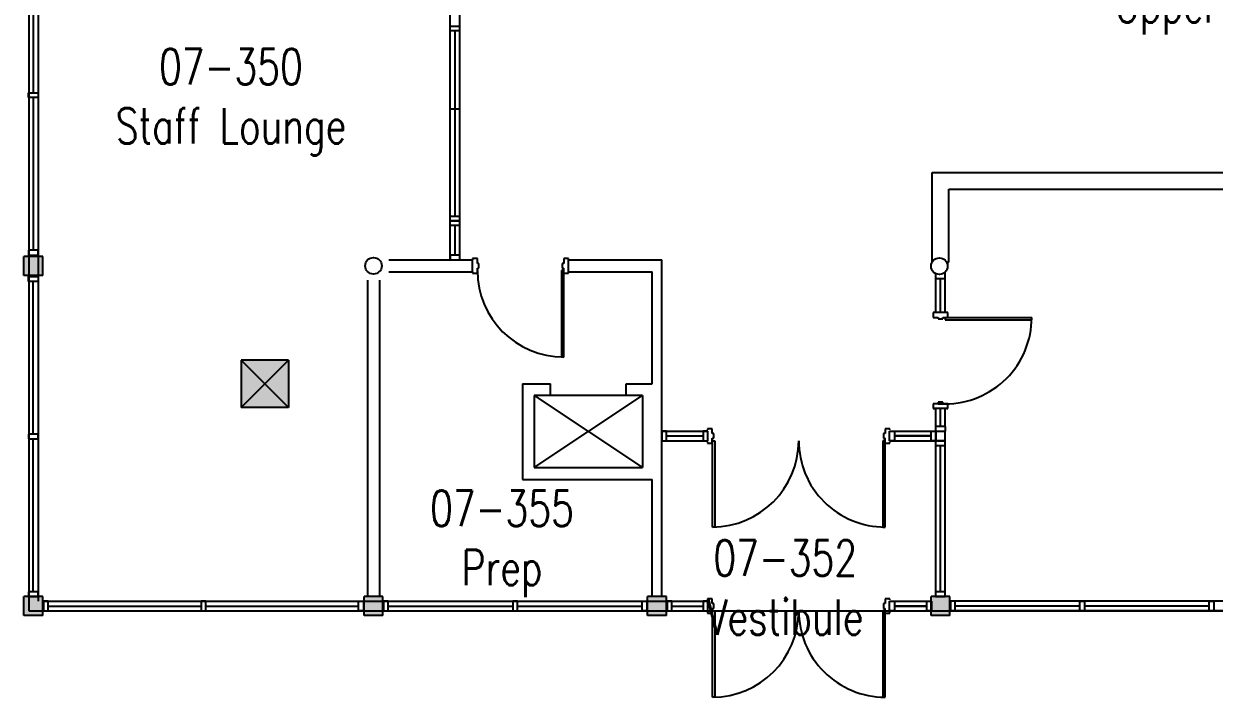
# Model space of a CAD drawing. Extents: x 11182 to 734459, y -1391328 to 152085.
# Drawn here: x 293040 to 305636, y -655727 to -648600 of the extents above; entities that cross this region are included whole.
import ezdxf
from ezdxf.enums import TextEntityAlignment as Align

# ---------------------------------------------------------------- set-up
doc = ezdxf.new("R2010")
doc.units = 0
doc.header["$LTSCALE"] = 500
doc.header["$MEASUREMENT"] = 0
for name, color, linetype in [('0_room_data', 7, 'CONTINUOUS'), ('1_Wall_Exist', 251, 'CONTINUOUS'), ('3_Text', 7, 'CONTINUOUS')]:
    doc.layers.add(name, color=color, linetype=linetype)
doc.styles.add('1_200', font='simplex.shx', dxfattribs={"width": 0.75, "height": 460})

# ---------------------------------------------------------------- blocks, each defined once
blk = doc.blocks.new('room_data')
at = {"layer": '3_Text', "style": '1_200', "width": 0.75}
for tag, p in [('ROOMNUM', (0, 0)), ('ROOMUSE', (0, -575))]:
    blk.add_attdef(tag, text='', height=345, dxfattribs=at).set_placement(p, align=Align.MIDDLE_CENTER)

msp = doc.modelspace()

# ---------------------------------------------------------------- linework, layer by layer
at = {"layer": '1_Wall_Exist'}
for p, q in [((293092, -647661), (293092, -654812)), ((293092, -647661), (293092, -654812)), ((293140, -647711), (293140, -649329)), ((293193, -647661), (293193, -654711)), ((297653, -651099), (297653, -648061)), ((297553, -651099), (297553, -648176)), ((297553, -648625), (297653, -648625)), ((297653, -648675), (297553, -648675)), ((297603, -650635), (297603, -648675)), ((293089, -649329), (293191, -649329)), ((293089, -649379), (293089, -649329)), ((293191, -649329), (293191, -649379)), ((293191, -649379), (293089, -649379)), ((293140, -649379), (293140, -650997)), ((297552, -649500), (297654, -649500)), ((302652, -650174), (318288, -650174)), ((302652, -651121), (302652, -650174)), ((302827, -650349), (318288, -650349)), ((302827, -651121), (302827, -650349)), ((297653, -650685), (297552, -650685)), ((297653, -650735), (297552, -650735)), ((297553, -650635), (297653, -650635)), ((297553, -650685), (297653, -650685)), ((297603, -651049), (297603, -650735)), ((293240, -651062), (293040, -651062)), ((293040, -651262), (293040, -651062)), ((293191, -650997), (293089, -650997)), ((293089, -650997), (293089, -651047)), ((293089, -651047), (293191, -651047)), ((293191, -651047), (293191, -650997)), ((293240, -651262), (293240, -651062)), ((296903, -651099), (297788, -651099)), ((297654, -651049), (297552, -651049)), ((297552, -651049), (297552, -651099)), ((297654, -651099), (297654, -651049)), ((297839, -651085), (297788, -651085)), ((297788, -651085), (297788, -651098)), ((297788, -651224), (297788, -651099)), ((297839, -651136), (297839, -651085)), ((298804, -651085), (298753, -651085)), ((298753, -651085), (298753, -651136)), ((298804, -651098), (298804, -651085)), ((298804, -651224), (298804, -651099)), ((298804, -651099), (299790, -651099)), ((299790, -654661), (299790, -651099)), ((296903, -651224), (297788, -651224)), ((297788, -651225), (297788, -651238)), ((297788, -651238), (297839, -651238)), ((297855, -651136), (297839, -651136)), ((297839, -651238), (297839, -651187)), ((297839, -651187), (297855, -651187)), ((297855, -651187), (297855, -651136)), ((298753, -651212), (298728, -651212)), ((298728, -651212), (298728, -652127)), ((298753, -651136), (298737, -651136)), ((298737, -651136), (298737, -651187)), ((298737, -651187), (298753, -651187)), ((298754, -652127), (298753, -651187)), ((298753, -651238), (298804, -651238)), ((298804, -651224), (299690, -651224)), ((298804, -651238), (298804, -651225)), ((299690, -652410), (299690, -651224)), ((302791, -651294), (302791, -651226)), ((302804, -651121), (302827, -651121)), ((293240, -651262), (293040, -651262)), ((293089, -651276), (293191, -651276)), ((293089, -651326), (293089, -651276)), ((293191, -651326), (293089, -651326)), ((293140, -652944), (293140, -651326)), ((293191, -651276), (293191, -651326)), ((296677, -651314), (296677, -654662)), ((296802, -651314), (296802, -654662)), ((302689, -651244), (302689, -651294)), ((302689, -651294), (302791, -651294)), ((302690, -651657), (302690, -651294)), ((302740, -651657), (302740, -651294)), ((302790, -651657), (302790, -651294)), ((302677, -651657), (302664, -651657)), ((302664, -651657), (302664, -651708)), ((302664, -651708), (302714, -651708)), ((302802, -651657), (302677, -651657)), ((302714, -651708), (302714, -651724)), ((302714, -651724), (302765, -651724)), ((302765, -651724), (302765, -651708)), ((302765, -651708), (303705, -651708)), ((302791, -651708), (302791, -651734)), ((302791, -651734), (303705, -651734)), ((302816, -651657), (302803, -651657)), ((302816, -651708), (302816, -651657)), ((303705, -651734), (303705, -651708)), ((295340, -652161), (295340, -652661)), ((295840, -652161), (295340, -652161)), ((295340, -652661), (295840, -652161)), ((295340, -652161), (295840, -652661)), ((295840, -652161), (295840, -652661)), ((298728, -652126), (298754, -652127)), ((298316, -652410), (298316, -653422)), ((298316, -652410), (298613, -652410)), ((298613, -652535), (298613, -652410)), ((299413, -652535), (299413, -652410)), ((299413, -652410), (299690, -652410)), ((298441, -652535), (298441, -653297)), ((298441, -652535), (299585, -653297)), ((298441, -653297), (299585, -652535)), ((299585, -652535), (298441, -652535)), ((299585, -652535), (299585, -653297)), ((302714, -652623), (302664, -652623)), ((302664, -652623), (302664, -652673)), ((302765, -652606), (302714, -652606)), ((302714, -652606), (302714, -652623)), ((302714, -652623), (302815, -652623)), ((302765, -652623), (302765, -652606)), ((302816, -652623), (302765, -652623)), ((302816, -652673), (302816, -652623)), ((295840, -652661), (295340, -652661)), ((302664, -652673), (302676, -652673)), ((302802, -652673), (302677, -652673)), ((302690, -652861), (302690, -652673)), ((302740, -652861), (302740, -652673)), ((302790, -652861), (302790, -652673)), ((302803, -652673), (302816, -652673)), ((302689, -652861), (302689, -652911)), ((302791, -652861), (302689, -652861)), ((302791, -652861), (302791, -652911)), ((293191, -652944), (293089, -652944)), ((293089, -652944), (293089, -652994)), ((293089, -652994), (293191, -652994)), ((293140, -654612), (293140, -652994)), ((293191, -652994), (293191, -652944)), ((299790, -652911), (300275, -652911)), ((299790, -652911), (299790, -653013)), ((299840, -652911), (299790, -652911)), ((299840, -653013), (299840, -652911)), ((299840, -652962), (300228, -652962)), ((300228, -652911), (300228, -653013)), ((300278, -652911), (300228, -652911)), ((300325, -652885), (300275, -652885)), ((300275, -652885), (300275, -652898)), ((300278, -653013), (300278, -652911)), ((300325, -652936), (300325, -652885)), ((300342, -652936), (300325, -652936)), ((300325, -653038), (300325, -652987)), ((300325, -652987), (300342, -652987)), ((300342, -652987), (300342, -652936)), ((302154, -652936), (302138, -652936)), ((302138, -652936), (302138, -652987)), ((302138, -652987), (302154, -652987)), ((302205, -652885), (302154, -652885)), ((302154, -652885), (302154, -652936)), ((302154, -653927), (302154, -652987)), ((302202, -653013), (302202, -652911)), ((302202, -652911), (302252, -652911)), ((302205, -652898), (302205, -652885)), ((302205, -652911), (302791, -652911)), ((302249, -652962), (302633, -652962)), ((302252, -652911), (302252, -653013)), ((302633, -652962), (302252, -652962)), ((302640, -653013), (302640, -652911)), ((302640, -652911), (302690, -652911)), ((302690, -654662), (302690, -652911)), ((302690, -652911), (302690, -653013)), ((302790, -654662), (302790, -652911)), ((299790, -653012), (300278, -653012)), ((299790, -653013), (299840, -653013)), ((300228, -653013), (300278, -653013)), ((300275, -653025), (300275, -653038)), ((300275, -653038), (300325, -653038)), ((300326, -653927), (300326, -653012)), ((300326, -653012), (300351, -653012)), ((300351, -653012), (300351, -653927)), ((302154, -653012), (302129, -653012)), ((302129, -653012), (302129, -653927)), ((302154, -653038), (302205, -653038)), ((302202, -653012), (302790, -653012)), ((302252, -653013), (302202, -653013)), ((302205, -653038), (302205, -653025)), ((302690, -653013), (302640, -653013)), ((302791, -653012), (302689, -653012)), ((302689, -653012), (302689, -653062)), ((302689, -653062), (302791, -653062)), ((302740, -654612), (302740, -653062)), ((302791, -653062), (302791, -653012)), ((298441, -653297), (299585, -653297)), ((298316, -653422), (299690, -653422)), ((299690, -654661), (299690, -653422)), ((300351, -653926), (300326, -653927)), ((302129, -653926), (302154, -653927)), ((293191, -654612), (293089, -654612)), ((293089, -654612), (293089, -654662)), ((293191, -654662), (293191, -654612)), ((296802, -654613), (296802, -654662)), ((302791, -654612), (302689, -654612)), ((302689, -654612), (302689, -654662)), ((302791, -654662), (302791, -654612)), ((293240, -654662), (293040, -654662)), ((293040, -654862), (293040, -654662)), ((293089, -654662), (293191, -654662)), ((293240, -654862), (293240, -654662)), ((293240, -654711), (300275, -654711)), ((293247, -654711), (293247, -654813)), ((293297, -654711), (293247, -654711)), ((293297, -654813), (293297, -654711)), ((293297, -654762), (294915, -654762)), ((294915, -654711), (294915, -654813)), ((294965, -654711), (294915, -654711)), ((294965, -654813), (294965, -654711)), ((294965, -654762), (296583, -654762)), ((296583, -654813), (296583, -654711)), ((296583, -654711), (296633, -654711)), ((296633, -654711), (296633, -654813)), ((296840, -654661), (296640, -654661)), ((296640, -654861), (296640, -654661)), ((296840, -654861), (296840, -654661)), ((296847, -654711), (296847, -654813)), ((296897, -654711), (296847, -654711)), ((296897, -654813), (296897, -654711)), ((296897, -654762), (298215, -654762)), ((298215, -654711), (298215, -654813)), ((298265, -654711), (298215, -654711)), ((298265, -654813), (298265, -654711)), ((298265, -654762), (299583, -654762)), ((299583, -654813), (299583, -654711)), ((299583, -654711), (299633, -654711)), ((299633, -654711), (299633, -654813)), ((299840, -654661), (299640, -654661)), ((299640, -654861), (299640, -654661)), ((299840, -654861), (299840, -654661)), ((299847, -654711), (299847, -654813)), ((299897, -654711), (299847, -654711)), ((299897, -654813), (299897, -654711)), ((299897, -654762), (300228, -654762)), ((300228, -654711), (300228, -654813)), ((300278, -654711), (300228, -654711)), ((300325, -654685), (300275, -654685)), ((300275, -654685), (300275, -654698)), ((300278, -654813), (300278, -654711)), ((300325, -654736), (300325, -654685)), ((300342, -654736), (300325, -654736)), ((300342, -654787), (300342, -654736)), ((302154, -654736), (302138, -654736)), ((302138, -654736), (302138, -654787)), ((302205, -654685), (302154, -654685)), ((302154, -654685), (302154, -654736)), ((302202, -654813), (302202, -654711)), ((302202, -654711), (302252, -654711)), ((302205, -654698), (302205, -654685)), ((302205, -654711), (302640, -654711)), ((302249, -654762), (302583, -654762)), ((302252, -654711), (302252, -654813)), ((302583, -654762), (302252, -654762)), ((302596, -654813), (302596, -654711)), ((302596, -654711), (302646, -654711)), ((302840, -654661), (302640, -654661)), ((302640, -654861), (302640, -654661)), ((302646, -654711), (302646, -654813)), ((302689, -654662), (302791, -654662)), ((302840, -654861), (302840, -654661)), ((312278, -654711), (302840, -654711)), ((302847, -654711), (302847, -654813)), ((302897, -654711), (302847, -654711)), ((302897, -654813), (302897, -654711)), ((304215, -654762), (302897, -654762)), ((304215, -654813), (304215, -654711)), ((304215, -654711), (304265, -654711)), ((304265, -654711), (304265, -654813)), ((305583, -654762), (304265, -654762)), ((305583, -654813), (305583, -654711)), ((305583, -654711), (305633, -654711)), ((305633, -654711), (305633, -654813)), ((293240, -654862), (293040, -654862)), ((293092, -654812), (296640, -654812)), ((293240, -654812), (302640, -654812)), ((293247, -654813), (293297, -654813)), ((294915, -654813), (294965, -654813)), ((296633, -654813), (296583, -654813)), ((296640, -654812), (318390, -654812)), ((296840, -654861), (296640, -654861)), ((296847, -654813), (296897, -654813)), ((298215, -654813), (298265, -654813)), ((299633, -654813), (299583, -654813)), ((299840, -654861), (299640, -654861)), ((299847, -654813), (299897, -654813)), ((300228, -654813), (300278, -654813)), ((300275, -654825), (300275, -654838)), ((300275, -654838), (300325, -654838)), ((300325, -654838), (300325, -654787)), ((300325, -654787), (300342, -654787)), ((300326, -655727), (300326, -654812)), ((300326, -654812), (300351, -654812)), ((300351, -654812), (300351, -655727)), ((302154, -654812), (302129, -654812)), ((302129, -654812), (302129, -655727)), ((302138, -654787), (302154, -654787)), ((302154, -655727), (302154, -654787)), ((302154, -654838), (302205, -654838)), ((302252, -654813), (302202, -654813)), ((302205, -654838), (302205, -654825)), ((302646, -654813), (302596, -654813)), ((302840, -654861), (302640, -654861)), ((318240, -654812), (302840, -654812)), ((302847, -654813), (302897, -654813)), ((304265, -654813), (304215, -654813)), ((305633, -654813), (305583, -654813)), ((300351, -655726), (300326, -655727)), ((302129, -655726), (302154, -655727))]:
    msp.add_line(p, q, dxfattribs=at)
for centre in [(296740, -651161), (302728, -651165)]:
    msp.add_circle(centre, 87.5, dxfattribs=at)
for centre, start, end in [((298753, -651212), 180.0028, 270.0028), ((302791, -651708), 270.0055, 0.0055), ((300326, -653012), 270.0016, 0.0016), ((302154, -653012), 180.0016, 270.0016), ((300326, -654812), 270.0016, 0.0016), ((302154, -654812), 180.0016, 270.0016)]:
    msp.add_arc(centre, 914, start, end, dxfattribs=at)
for points in [[(293240, -651262), (293040, -651262), (293240, -651062), (293040, -651062)], [(295340, -652661), (295340, -652161), (295840, -652661), (295840, -652161)], [(293240, -654862), (293040, -654862), (293240, -654662), (293040, -654662)], [(296840, -654861), (296640, -654861), (296840, -654661), (296640, -654661)], [(299840, -654861), (299640, -654861), (299840, -654661), (299640, -654661)], [(302840, -654861), (302640, -654861), (302840, -654661), (302640, -654661)]]:
    msp.add_solid(points, dxfattribs=at)

# ---------------------------------------------------------------- block references
at = {"layer": '0_room_data', "xscale": 1.089432688349144, "yscale": 1.089432688349144, "zscale": 1.089432688349144}
for p, values in [((306238, -647773), {'ROOMNUM': '07-351', 'ROOMUSE': 'Upper Dining Hall'}), ((295232, -649053), {'ROOMNUM': '07-350', 'ROOMUSE': 'Staff Lounge'}), ((298100, -653728), {'ROOMNUM': '07-355', 'ROOMUSE': 'Prep'}), ((301097, -654253), {'ROOMNUM': '07-352', 'ROOMUSE': 'Vestibule'})]:
    msp.add_blockref('room_data', p, dxfattribs=at).add_auto_attribs(values)

doc.saveas('drawing.dxf')
